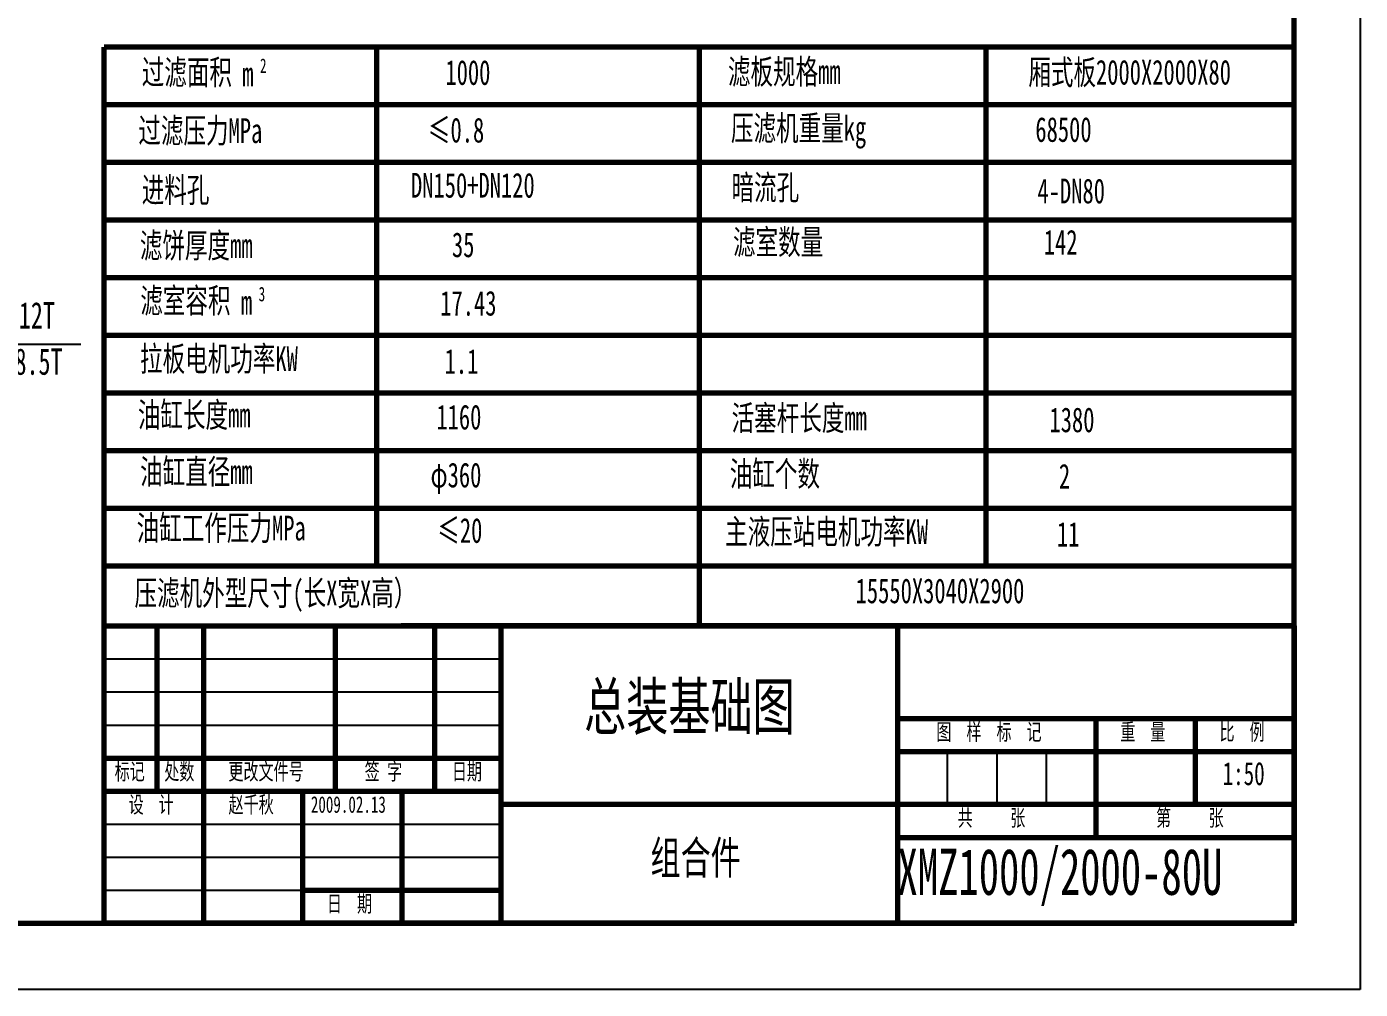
# Model space of a CAD drawing. Header units: millimetres. Extents: x -14850 to 14850, y -10500 to 10500.
# Drawn here: x 4764 to 14850, y -10500 to -3216 of the extents above; entities that cross this region are included whole.
import ezdxf

# ---------------------------------------------------------------- set-up
doc = ezdxf.new("R2010")
doc.units = ezdxf.units.MM
for name, color, linetype, lineweight in [('CAXA0', 7, 'Continuous', 70), ('CAXA3', 2, 'Continuous', 25), ('CAXA4', 3, 'Continuous', 25)]:
    doc.layers.add(name, color=color, linetype=linetype, lineweight=lineweight)
doc.styles.add('TextStyle0', font='', dxfattribs={"width": 0.644851})
doc.styles.add('UserTxtStyle2', font='', dxfattribs={"width": 0.667})
doc.styles.add('UserTxtStyle3', font='', dxfattribs={"width": 0.667})
doc.styles.add('标准', font='', dxfattribs={"width": 0.667})
doc.styles.get('TextStyle0').set_extended_font_data('SimSun')
doc.styles.get('UserTxtStyle2').set_extended_font_data('FangSong_GB2312')
doc.styles.get('UserTxtStyle3').set_extended_font_data('SimSun')
doc.styles.get('标准').set_extended_font_data('SimSun')

# ---------------------------------------------------------------- blocks, each defined once
blk = doc.blocks.new('CAXBLOCK0')
at = {"layer": 'CAXA4', "attachment_point": 1, "style": '标准'}
for s, insert, char_height in [('\\fSimSun|b0|i0|p34;过滤面积', (5634, -3467), 187.5), ('\\fSimSun|b0|i0|p34;m', (6394, -3480), 187.5), ('\\fSimSun|b0|i0|p34;2', (6528, -3457), 109.07)]:
    blk.add_mtext(s, dxfattribs=dict(at, insert=insert, char_height=char_height))
blk = doc.blocks.new('CAXBLOCK1')
at = {"layer": 'CAXA4', "attachment_point": 1, "style": '标准'}
for s, insert, char_height in [('\\fSimSun|b0|i0|p34;滤室容积', (5623, -5195), 187.5), ('\\fSimSun|b0|i0|p34;3', (6518, -5185), 109.07), ('\\fSimSun|b0|i0|p34;m', (6384, -5208), 187.5)]:
    blk.add_mtext(s, dxfattribs=dict(at, insert=insert, char_height=char_height))
blk = doc.blocks.new('*D72')
at = {"layer": 'CAXA4', "linetype": 'Continuous', "lineweight": 25}
blk.add_hatch(color=0, dxfattribs=at).paths.add_polyline_path([(2955, -4826), (3048, -4945), (3075, -4918)], flags=0)
at = {"layer": 'CAXA4', "color": 0, "linetype": 'Continuous', "lineweight": 25}
for p, q in [((2955, -4826), (3749, -5618)), ((3749, -5618), (5173, -5618))]:
    blk.add_line(p, q, dxfattribs=at)
at = {"layer": 'CAXA4', "color": 0, "linetype": 'Continuous', "lineweight": 25, "char_height": 200, "attachment_point": 1, "style": '标准'}
for s, insert in [('\\fSimSun|b0|i0|p34;运行载荷：12T', (3795, -5300)), ('\\fSimSun|b0|i0|p34;设备载荷：8.5T', (3762, -5650))]:
    blk.add_mtext(s, dxfattribs=dict(at, insert=insert))
blk = doc.blocks.new('CAXBLOCK263', base_point=(14350, -10000))
at = {"layer": 'CAXA0', "linetype": 'Continuous', "lineweight": 70}
for p, q in [((14350, -10000), (14350, 10000)), ((-13600, -10000), (14350, -10000))]:
    blk.add_line(p, q, dxfattribs=at)
at = {"layer": 'CAXA3', "linetype": 'Continuous', "lineweight": 25}
for p, q in [((14850, 10500), (14850, -10500)), ((14850, -10500), (-14850, -10500))]:
    blk.add_line(p, q, dxfattribs=at)
blk = doc.blocks.new('CAXBLOCK230')
at = {"layer": 'CAXA4', "color": 0, "linetype": 'Continuous', "lineweight": 25, "insert": (8980, -8185), "char_height": 350, "attachment_point": 1, "style": 'UserTxtStyle3'}
blk.add_mtext('\\fSimSun|b0|i0|p34;总装基础图', dxfattribs=at)
blk = doc.blocks.new('CAXBLOCK231')
at = {"layer": 'CAXA4', "color": 0, "linetype": 'Continuous', "lineweight": 25, "insert": (11350, -9435), "char_height": 350, "attachment_point": 1, "style": 'TextStyle0'}
blk.add_mtext('\\fSimSun|b0|i0|p34;XMZ1000/2000-80U', dxfattribs=at)
blk = doc.blocks.new('CAXBLOCK232')
at = {"layer": 'CAXA4', "color": 0, "linetype": 'Continuous', "lineweight": 25, "insert": (9482, -9379), "char_height": 250, "attachment_point": 1, "style": 'UserTxtStyle3'}
blk.add_mtext('\\fSimSun|b0|i0|p34;组合件', dxfattribs=at)
blk = doc.blocks.new('CAXBLOCK233')
at = {"layer": 'CAXA4', "color": 0, "linetype": 'Continuous', "lineweight": 25, "insert": (13809, -8780), "char_height": 175, "attachment_point": 1, "style": 'UserTxtStyle3'}
blk.add_mtext('\\fSimSun|b0|i0|p34;1:50', dxfattribs=at)
blk = doc.blocks.new('CAXBLOCK237')
at = {"layer": 'CAXA4', "color": 0, "linetype": 'Continuous', "lineweight": 25, "insert": (6291, -9039), "char_height": 125, "attachment_point": 1, "style": 'UserTxtStyle3'}
blk.add_mtext('\\fSimSun|b0|i0|p34;赵千秋', dxfattribs=at)
blk = doc.blocks.new('CAXBLOCK238')
at = {"layer": 'CAXA4', "color": 0, "linetype": 'Continuous', "lineweight": 25, "insert": (6913, -9039), "char_height": 125, "attachment_point": 1, "style": 'UserTxtStyle3'}
blk.add_mtext('\\fSimSun|b0|i0|p34;2009.02.13', dxfattribs=at)

msp = doc.modelspace()

# ---------------------------------------------------------------- linework, layer by layer
at = {"layer": 'CAXA0', "linetype": 'Continuous', "lineweight": 70}
for p, q in [((5350, -7750), (5350, -3371.61)), ((14350, -3371.61), (5350, -3371.61)), ((7412.89, -7296.97), (7412.89, -3371.61)), ((9850, -3371.61), (9850, -3807.74)), ((12018.88, -3371.61), (12018.88, -5552.45)), ((14350, -3807.74), (5350, -3807.74)), ((9850, -3807.74), (9850, -7750)), ((14350, -4243.87), (5350, -4243.87)), ((14350, -4680), (5350, -4680)), ((14350, -5116.13), (5350, -5116.13)), ((14350, -5552.45), (5350, -5552.45)), ((14350, -5552.45), (7596.73, -5552.45)), ((14350, -5552.45), (7596.73, -5552.45)), ((12018.88, -5552.45), (12018.88, -7296.97)), ((14350, -5988.58), (5350, -5988.58)), ((14350, -6424.71), (5350, -6424.71)), ((14350, -6860.84), (5350, -6860.84)), ((14350, -7296.97), (5350, -7296.97)), ((5350, -10000), (5350, -7750)), ((5350, -7750), (14350, -7750)), ((5750, -9000), (5750, -7750)), ((6100, -7750), (6100, -10000)), ((7100, -9000), (7100, -7750)), ((14349.78, -7750), (7596.73, -7750)), ((14350, -7750), (7596.73, -7750)), ((14350, -7750), (7596.73, -7750)), ((14350, -7750), (7596.73, -7750)), ((14350, -7750), (7596.73, -7750)), ((14349.78, -7750), (7596.73, -7750)), ((7850, -9000), (7850, -7750)), ((8350, -7750), (8350, -10000)), ((11350, -7750), (11350, -10000)), ((14350, -7750), (14350, -10000)), ((11350, -8450), (14350, -8450)), ((12850, -8450), (12850, -9350)), ((13600, -8450), (13600, -9100)), ((5350, -8750), (8350, -8750)), ((11350, -8700), (14350, -8700)), ((5350, -9000), (8350, -9000)), ((6850, -9000), (6850, -10000)), ((7600, -9000), (7600, -10000)), ((8350, -9100), (11350, -9100)), ((11350, -9100), (14350, -9100)), ((11350, -9350), (14350, -9350)), ((6850, -9750), (8350, -9750)), ((14350, -10000), (5350, -10000))]:
    msp.add_line(p, q, dxfattribs=at)
at = {"layer": 'CAXA3', "linetype": 'Continuous', "lineweight": 25}
for p, q in [((5350, -8000), (8350, -8000)), ((5350, -8250), (8350, -8250)), ((5350, -8500), (8350, -8500)), ((11725, -8700), (11725, -9100)), ((12100, -8700), (12100, -9100)), ((12475, -8700), (12475, -9100)), ((5350, -9250), (8350, -9250)), ((5350, -9500), (8350, -9500)), ((5350, -9750), (6850, -9750))]:
    msp.add_line(p, q, dxfattribs=at)

# ---------------------------------------------------------------- block references
at = {"layer": 'CAXA0'}
msp.add_blockref('CAXBLOCK263', (14350, -10000), dxfattribs=at)
at = {"layer": 'CAXA0', "color": 0}
for name in ['CAXBLOCK230', 'CAXBLOCK233', 'CAXBLOCK237', 'CAXBLOCK238', 'CAXBLOCK232', 'CAXBLOCK231']:
    msp.add_blockref(name, (0, 0), dxfattribs=at)
at = {"layer": 'CAXA4', "linetype": 'Continuous', "lineweight": 25}
for name in ['CAXBLOCK0', 'CAXBLOCK1']:
    msp.add_blockref(name, (0, 0), dxfattribs=at)
at = {"layer": 'CAXA4'}
msp.add_blockref('*D72', (0, 0), dxfattribs=at)

# ---------------------------------------------------------------- texts
at = {"layer": 'CAXA0', "linetype": 'Continuous', "lineweight": 25, "char_height": 125, "attachment_point": 1, "style": 'UserTxtStyle2'}
for s, insert in [('\\fFangSong_GB2312|b0|i0|p34;图  样  标  记', (11643.97, -8489.37)), ('\\fFangSong_GB2312|b0|i0|p34;重  量', (13034.91, -8489.37)), ('\\fFangSong_GB2312|b0|i0|p34;比  例', (13784.91, -8489.37)), ('\\fFangSong_GB2312|b0|i0|p34;标记', (5429.53, -8789.37)), ('\\fFangSong_GB2312|b0|i0|p34;处数', (5804.53, -8789.37)), ('\\fFangSong_GB2312|b0|i0|p34;更改文件号', (6289.44, -8789.37)), ('\\fFangSong_GB2312|b0|i0|p34;签 字', (7319.72, -8789.37)), ('\\fFangSong_GB2312|b0|i0|p34;日期', (7979.53, -8789.37)), ('\\fFangSong_GB2312|b0|i0|p34;设  计', (5534.91, -9039.37)), ('\\fFangSong_GB2312|b0|i0|p34;共     张', (11805.5, -9139.37)), ('\\fFangSong_GB2312|b0|i0|p34;第     张', (13305.5, -9139.37)), ('\\fFangSong_GB2312|b0|i0|p34;日  期', (7034.91, -9789.37))]:
    msp.add_mtext(s, dxfattribs=dict(at, insert=insert))
at = {"layer": 'CAXA4', "linetype": 'Continuous', "lineweight": 25, "char_height": 187.5, "attachment_point": 1, "style": '标准'}
for s, insert in [('\\fSimSun|b0|i0|p34;1000', (7930.54, -3469.12)), ('\\fSimSun|b0|i0|p34;滤板规格mm', (10067.21, -3462.74)), ('\\fSimSun|b0|i0|p34;厢式板2000X2000X80', (12339.07, -3466.98)), ('\\fSimSun|b0|i0|p34;过滤压力MPa', (5608.29, -3908.73)), ('\\fSimSun|b0|i0|p34;≤0.8', (7798.83, -3905.01)), ('\\fSimSun|b0|i0|p34;压滤机重量kg', (10089.99, -3890.11)), ('\\fSimSun|b0|i0|p34;68500', (12392.33, -3900.35)), ('\\fSimSun|b0|i0|p34;进料孔', (5633.9, -4358.28)), ('\\fSimSun|b0|i0|p34;DN150+DN120', (7670.11, -4322.2)), ('\\fSimSun|b0|i0|p34;暗流孔', (10094.37, -4338.85)), ('\\fSimSun|b0|i0|p34;4-DN80', (12408.24, -4365.54)), ('\\fSimSun|b0|i0|p34;滤室数量', (10105.48, -4751.72)), ('\\fSimSun|b0|i0|p34;滤饼厚度mm', (5619.51, -4777.84)), ('\\fSimSun|b0|i0|p34;35', (7979.97, -4772.61)), ('\\fSimSun|b0|i0|p34;142', (12456.31, -4753)), ('\\fSimSun|b0|i0|p34;17.43', (7891.42, -5214.93)), ('\\fSimSun|b0|i0|p34;拉板电机功率KW', (5620.97, -5634.85)), ('\\fSimSun|b0|i0|p34;1.1', (7924.47, -5655.04)), ('\\fSimSun|b0|i0|p34;油缸长度mm', (5604.31, -6059.42)), ('\\fSimSun|b0|i0|p34;1160', (7862.37, -6076.37)), ('\\fSimSun|b0|i0|p34;活塞杆长度mm', (10094.91, -6083.2)), ('\\fSimSun|b0|i0|p34;1380\\P', (12498.99, -6097.08)), ('\\fSimSun|b0|i0|p34;油缸直径mm', (5621.09, -6489.67)), ('\\fSimSun|b0|i0|p34;φ360', (7818.2, -6514.68)), ('\\fSimSun|b0|i0|p34;油缸个数', (10080.91, -6505.42)), ('\\fSimSun|b0|i0|p34;2', (12570.32, -6523.91)), ('\\fSimSun|b0|i0|p34;油缸工作压力MPa', (5595.63, -6915.86)), ('\\fSimSun|b0|i0|p34;≤20', (7869.7, -6933.98)), ('\\fSimSun|b0|i0|p34;主液压站电机功率KW', (10046.03, -6943.24)), ('\\fSimSun|b0|i0|p34;11', (12555.6, -6963.43)), ('\\fSimSun|b0|i0|p34;压滤机外型尺寸(长X宽X高）', (5579.24, -7406.98)), ('\\fSimSun|b0|i0|p34;15550X3040X2900', (11033.02, -7391))]:
    msp.add_mtext(s, dxfattribs=dict(at, insert=insert))

doc.saveas('drawing.dxf')
